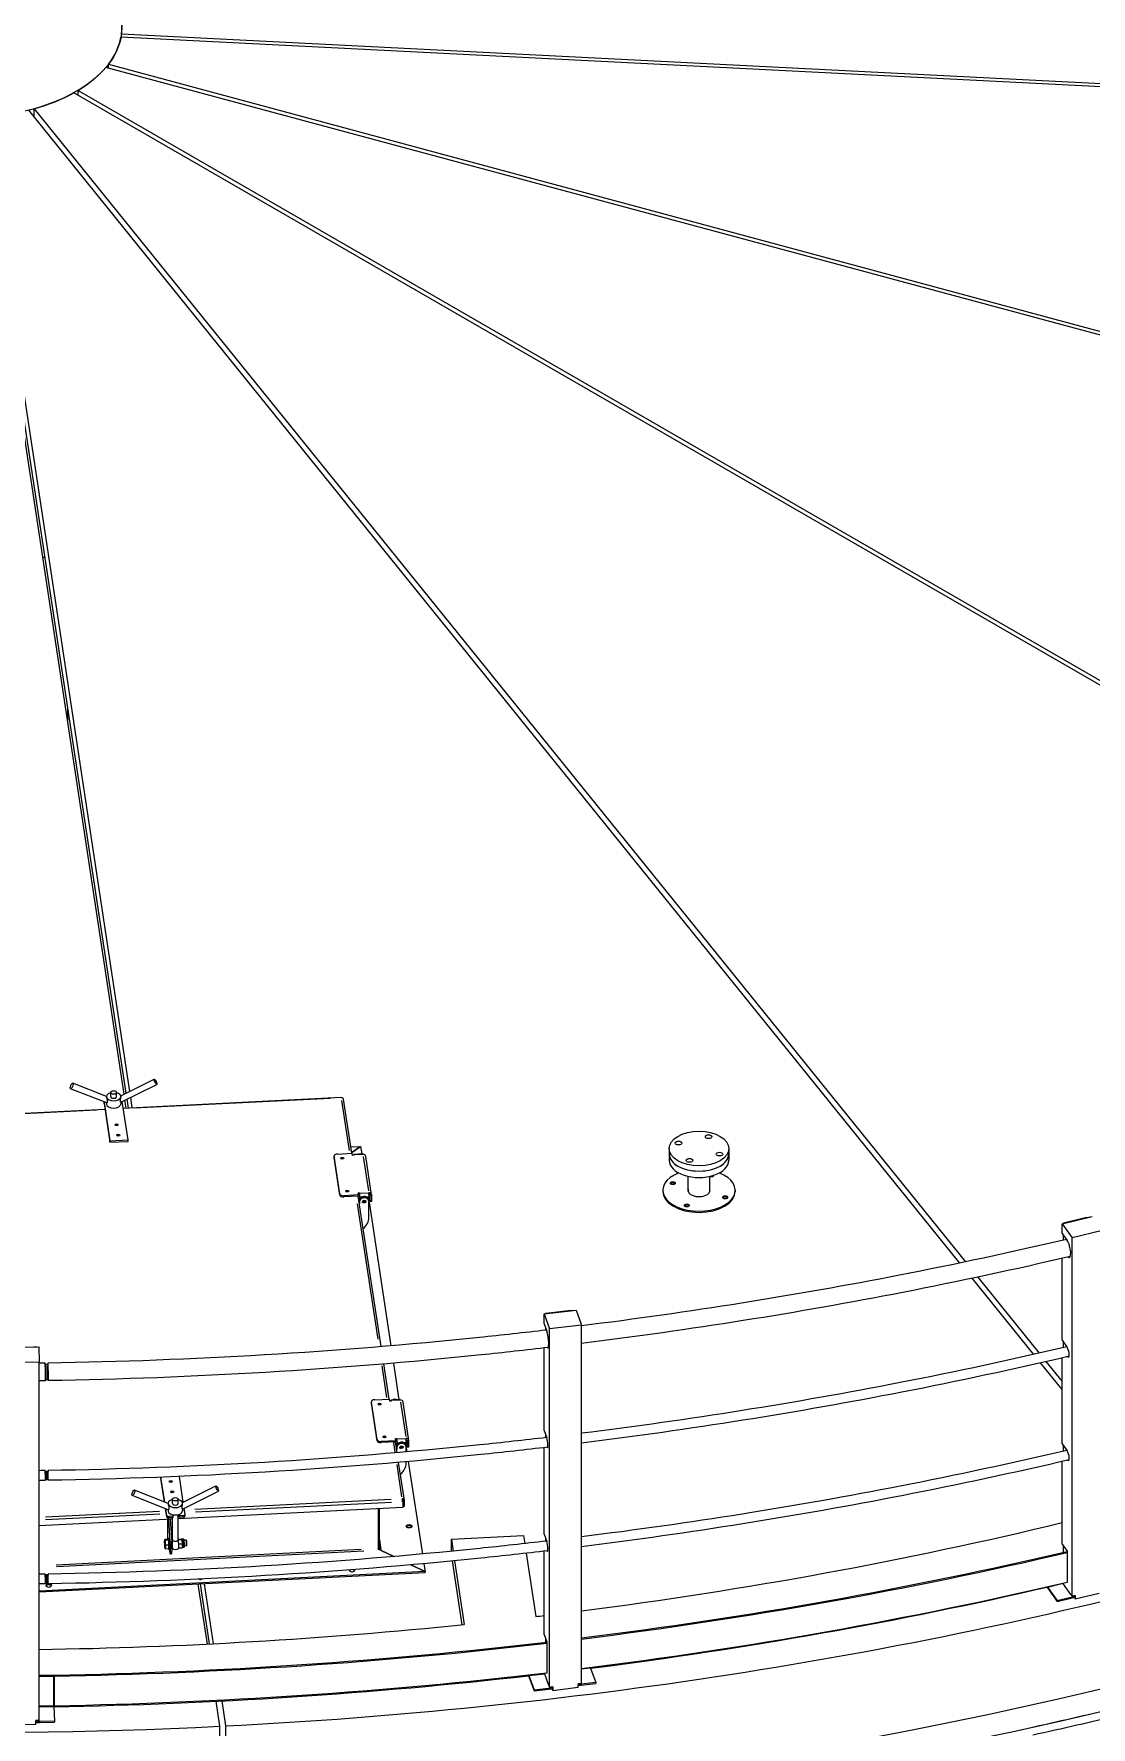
# Model space of a CAD drawing. Header units: millimetres. Extents: x 0 to 89100, y 0 to 63000.
# Drawn here: x 68431 to 70620, y 53858 to 57363 of the extents above; entities that cross this region are included whole.
import ezdxf

# ---------------------------------------------------------------- set-up
doc = ezdxf.new("R2010")
doc.units = ezdxf.units.MM
doc.header["$LTSCALE"] = 150
doc.layers.add('Visible', color=7, linetype='Continuous', lineweight=25)
doc.layers.add('Visible Narrow', color=7, linetype='Continuous', lineweight=18)

msp = doc.modelspace()

# ---------------------------------------------------------------- linework, layer by layer
at = {"layer": 'Visible'}
for p, q in [((74068.12, 57080.22), (68611.64, 57355.84)), ((68612.68, 57355.78), (68612.68, 57362.74)), ((68612.68, 57362.74), (74071.67, 57087)), ((73172.05, 56057.27), (68580.51, 57293.42)), ((68585.58, 57299.7), (73172.05, 56064.92)), ((68585.58, 57292.05), (68585.58, 57299.7)), ((71885.45, 55294.57), (68514.29, 57240.91)), ((68522.77, 57245.81), (71895.19, 55298.75)), ((68522.77, 57236.01), (68522.77, 57245.81)), ((70348.16, 54818.52), (68420.95, 57204.65)), ((68431.83, 57207.58), (70359.48, 54820.89)), ((68431.83, 57191.18), (68431.83, 57207.58)), ((68618.01, 55168.06), (68311.77, 57189)), ((68323.72, 57189.61), (68629.22, 55173.6)), ((68622.31, 55170.19), (68373.75, 56810.5)), ((68501.65, 55935.95), (68501.65, 55966.45)), ((68582.07, 55149.9), (68507.43, 55179.3)), ((68581.44, 55163.04), (68511.83, 55190.46)), ((68590.44, 55162.95), (68590.44, 55171.53)), ((68602.44, 55162.95), (68602.44, 55171.53)), ((68611.15, 55164.66), (68680.59, 55199.03)), ((68611.3, 55151.35), (68685.91, 55188.27)), ((68578.55, 55136.59), (68228.04, 55118.88)), ((68576.7, 55148.89), (68576.7, 55151.96)), ((68576.71, 55151.77), (68588.87, 55071.53)), ((68576.71, 55148.71), (68588.87, 55068.47)), ((68581.44, 55162.95), (68581.44, 55162.74)), ((68581.44, 55150.15), (68581.44, 55147.65)), ((68611.44, 55162.95), (68611.44, 55162.74)), ((68611.44, 55151.42), (68611.44, 55147.65)), ((68626.23, 55073.42), (68614.2, 55152.78)), ((69067.83, 55161.3), (68616.37, 55138.5)), ((68622.44, 55138.81), (68619.9, 55155.6)), ((68627.03, 55139.04), (68624.2, 55157.73)), ((68631.1, 55161.15), (68634.4, 55139.41)), ((69089.46, 55045.57), (69072.51, 55157.48)), ((68588.87, 55071.53), (68626.23, 55073.42)), ((68588.87, 55068.47), (68588.87, 55071.53)), ((68588.87, 55068.47), (68626.23, 55070.36)), ((68626.23, 55070.36), (68626.23, 55073.42)), ((69052.87, 55037.3), (69052.87, 55039.75)), ((69064.67, 54961.73), (69052.9, 55039.37)), ((69064.67, 54959.28), (69052.9, 55036.92)), ((69059.72, 55044.07), (69090.35, 55045.61)), ((69087.48, 55058.69), (69107.6, 55059.71)), ((69107.6, 55059.71), (69089.24, 55047.07)), ((69089.24, 55047.07), (69107.6, 55059.71)), ((69091.01, 55041.3), (69090.35, 55045.61)), ((69093.99, 55041.45), (69091.01, 55041.3)), ((69112.24, 55044.35), (69093.56, 55043.41)), ((69093.86, 55042.31), (69093.99, 55041.45)), ((69107.6, 55059.71), (69109.94, 55044.23)), ((69130.5, 54959.88), (69118.47, 55039.26)), ((69746.25, 55055.48), (69746.25, 55044.46)), ((69746.25, 55044.46), (69746.25, 55031.29)), ((69870, 55055.48), (69870, 55044.46)), ((69870, 55044.46), (69870, 55031.29)), ((69785.51, 54967.14), (69785.51, 54998.04)), ((69830.73, 54967.14), (69830.73, 54998.04)), ((69103.42, 54959.34), (69072.79, 54957.79)), ((69103.42, 54956.89), (69072.79, 54955.34)), ((69102.77, 54963.65), (69105.76, 54963.8)), ((69103.42, 54959.34), (69102.77, 54963.65)), ((69150.09, 54645.46), (69102.91, 54956.86)), ((69105.76, 54961.35), (69103.14, 54961.22)), ((69103.42, 54956.89), (69103.42, 54959.34)), ((69105.76, 54963.8), (69105.89, 54962.94)), ((69105.76, 54961.35), (69105.76, 54963.8)), ((69105.89, 54960.49), (69105.76, 54961.35)), ((69125.27, 54961.4), (69127.56, 54946.28)), ((69127.56, 54946.28), (69127.56, 54959.14)), ((69130.55, 54946.43), (69130.55, 54959.29)), ((69733.12, 54969.13), (69733.12, 54966.68)), ((69883.12, 54969.13), (69883.12, 54966.68)), ((69104.92, 54947.78), (69104.92, 54943.58)), ((69105.31, 54945.19), (69105.31, 54940.99)), ((69106.15, 54951.72), (69106.15, 54956.32)), ((69106.41, 54954.59), (69106.41, 54952.1)), ((69124.27, 54949.73), (69124.66, 54947.14)), ((69124.74, 54912.8), (69124.74, 54946.17)), ((69124.74, 54942.66), (69125.09, 54942.68)), ((69125.09, 54942.68), (69125.09, 54955.53)), ((69125.09, 54944.27), (69170.12, 54647.15)), ((69127.56, 54946.28), (69130.55, 54946.43)), ((70559.63, 54899.87), (70622.02, 54914.74)), ((70559.63, 54899.87), (70580.53, 54870.65)), ((70559.63, 54879.66), (70559.63, 54899.87)), ((70567.91, 54902.35), (70561.67, 54900.86)), ((70561.98, 54900.43), (70561.67, 54900.86)), ((70561.67, 54900.86), (70561.67, 54900.35)), ((70610.89, 54912.59), (70567.91, 54902.35)), ((70610.89, 54912.59), (70617.12, 54914.08)), ((70617.43, 54913.65), (70617.12, 54914.08)), ((70559.63, 54879.66), (70570.08, 54865.05)), ((70561.67, 54876.82), (70561.67, 54865.82)), ((70642.92, 54885.53), (70580.53, 54870.65)), ((70580.53, 54129.07), (70580.53, 54870.65)), ((70559.63, 54658.59), (70559.63, 54828.14)), ((70501, 54629.27), (70373.72, 54786.87)), ((70385.02, 54789.27), (70512.19, 54631.82)), ((69487.44, 54713.09), (69553.52, 54721.05)), ((69487.44, 54713.09), (69498.62, 54682.15)), ((69487.44, 54692.88), (69487.44, 54713.09)), ((69496.96, 54714.61), (69490.35, 54713.82)), ((69490.48, 54713.46), (69490.35, 54713.82)), ((69490.35, 54713.82), (69490.35, 54713.44)), ((69542.48, 54720.09), (69496.96, 54714.61)), ((69542.48, 54720.09), (69549.08, 54720.89)), ((69549.21, 54720.53), (69549.08, 54720.89)), ((69553.52, 54721.05), (69564.7, 54690.1)), ((69487.44, 54692.88), (69493.03, 54677.41)), ((69490.35, 54684.84), (69490.35, 54679.47)), ((69564.7, 54690.1), (69498.62, 54682.15)), ((69498.62, 53940.56), (69498.62, 54682.15)), ((69564.7, 53948.52), (69564.7, 54690.1)), ((68373.92, 54644.03), (68441.4, 54644.79)), ((68430.83, 54645), (68437.58, 54645.08)), ((68437.59, 54644.75), (68437.58, 54645.08)), ((68441.4, 54644.79), (68442.48, 54613.19)), ((69487.44, 54471.82), (69487.44, 54642.66)), ((70559.63, 54658.59), (70570.08, 54643.99)), ((70561.67, 54655.75), (70561.67, 54643.25)), ((68442.48, 54613.19), (68374.99, 54612.43)), ((68442.48, 53871.61), (68442.48, 54613.19)), ((68454.87, 54608.49), (68455.4, 54608.5)), ((68455.4, 54608.5), (68456.13, 54608.94)), ((68460.65, 54608.58), (68459.9, 54609)), ((68460.65, 54608.58), (68460.71, 54608.58)), ((69166.53, 54536.99), (69155.53, 54609.57)), ((69175.56, 54611.25), (69187.01, 54535.65)), ((70559.63, 54556.68), (70515.12, 54611.79)), ((70526.3, 54614.35), (70559.63, 54573.08)), ((70559.63, 54444.26), (70559.63, 54622.05)), ((68455.35, 54577.74), (68455.89, 54577.75)), ((68455.89, 54577.75), (68456.64, 54577.33)), ((68461.15, 54577.84), (68460.41, 54577.39)), ((68461.14, 54577.84), (68461.22, 54577.84)), ((69136.79, 54535.49), (69167.42, 54537.03)), ((69168.07, 54532.72), (69167.42, 54537.03)), ((69129.94, 54528.72), (69129.94, 54531.17)), ((69141.73, 54453.15), (69129.97, 54530.79)), ((69141.73, 54450.7), (69129.97, 54528.35)), ((69171.06, 54532.87), (69168.07, 54532.72)), ((69189.31, 54535.77), (69170.63, 54534.83)), ((69170.93, 54533.73), (69171.06, 54532.87)), ((69207.57, 54451.31), (69195.54, 54530.68)), ((69487.44, 54471.82), (69493.03, 54456.34)), ((69180.49, 54450.76), (69149.86, 54449.21)), ((69180.49, 54448.31), (69149.86, 54446.76)), ((69179.84, 54455.07), (69182.83, 54455.22)), ((69180.49, 54450.76), (69179.84, 54455.07)), ((69183.37, 54425.9), (69179.97, 54448.28)), ((69182.83, 54452.78), (69180.21, 54452.64)), ((69180.49, 54448.31), (69180.49, 54450.76)), ((69181.99, 54439.2), (69181.99, 54435)), ((69182.38, 54436.61), (69182.38, 54432.41)), ((69182.83, 54455.22), (69182.96, 54454.36)), ((69182.83, 54452.78), (69182.83, 54455.22)), ((69182.96, 54451.91), (69182.83, 54452.78)), ((69183.22, 54443.14), (69183.22, 54447.74)), ((69183.48, 54446.01), (69183.48, 54443.52)), ((69201.34, 54441.15), (69201.73, 54438.56)), ((69201.8, 54427.5), (69201.8, 54437.59)), ((69201.8, 54434.08), (69202.16, 54434.1)), ((69202.16, 54434.1), (69202.16, 54446.96)), ((69202.16, 54435.69), (69203.38, 54427.64)), ((69202.33, 54452.82), (69204.63, 54437.7)), ((69204.63, 54437.7), (69204.63, 54450.56)), ((69204.63, 54437.7), (69207.61, 54437.85)), ((69207.61, 54437.85), (69207.61, 54450.71)), ((69487.44, 54257.49), (69487.44, 54436.41)), ((69490.35, 54463.77), (69490.35, 54457.06)), ((70559.63, 54444.26), (70570.08, 54429.66)), ((70561.67, 54441.42), (70561.67, 54428.92)), ((69198.27, 54327.54), (69186.4, 54405.91)), ((69201.8, 54404.22), (69201.8, 54407.25)), ((69206.41, 54407.66), (69235.42, 54216.19)), ((70559.63, 54236.67), (70559.63, 54407.72)), ((68454.91, 54386.66), (68455.52, 54386.67)), ((68455.16, 54370.91), (68455.77, 54370.92)), ((68455.52, 54386.67), (68456.82, 54387.33)), ((68455.77, 54370.92), (68457.1, 54370.3)), ((68460.77, 54386.75), (68459.44, 54387.37)), ((68461.02, 54371), (68459.71, 54370.35)), ((68460.77, 54386.75), (68460.81, 54386.75)), ((68461.02, 54371), (68461.07, 54371)), ((68694.24, 54375.2), (68694.24, 54373.11)), ((68701.7, 54323.91), (68694.24, 54373.11)), ((68702.19, 54323.71), (68694.39, 54375.2)), ((68731.8, 54376.72), (68739.91, 54323.21)), ((68709.66, 54307.88), (68635.03, 54337.28)), ((68709.04, 54321.02), (68639.43, 54348.44)), ((68718.04, 54320.93), (68718.04, 54329.5)), ((68730.04, 54320.93), (68730.04, 54329.5)), ((68738.74, 54322.64), (68808.18, 54357)), ((68738.9, 54309.32), (68813.5, 54346.25)), ((69194.04, 54328.7), (69194.51, 54325.59)), ((69196.06, 54326.98), (69198.3, 54327.09)), ((69196.06, 54326.98), (69196.12, 54326.6)), ((69196.12, 54326.6), (69198.36, 54326.71)), ((69196.12, 54326.6), (69196.12, 54314.96)), ((69198.36, 54326.71), (69198.3, 54327.09)), ((69198.36, 54315.08), (69198.36, 54326.71)), ((68706.4, 54292.88), (68703.78, 54310.19)), ((68706.4, 54295.94), (68704.27, 54310)), ((68709.04, 54320.93), (68709.04, 54320.72)), ((68709.04, 54308.12), (68709.04, 54305.62)), ((68718.68, 54294.39), (68710.46, 54293.97)), ((68718.68, 54291.32), (68710.46, 54290.91)), ((68718.04, 54246.13), (68718.04, 54291.29)), ((68718.19, 54297.65), (68718.68, 54294.39)), ((68718.68, 54294.39), (68718.68, 54291.32)), ((69194.87, 54312.67), (68730.04, 54289.19)), ((68730.04, 54246.13), (68730.04, 54297.68)), ((68732.13, 54292), (68731.22, 54298.02)), ((68732.13, 54295.07), (68731.66, 54298.16)), ((68740.35, 54295.48), (68732.13, 54295.07)), ((68732.13, 54295.07), (68732.13, 54292)), ((68740.35, 54292.42), (68732.13, 54292)), ((68739.04, 54320.93), (68739.04, 54320.72)), ((68739.04, 54309.39), (68739.04, 54305.62)), ((68741.8, 54310.76), (68743.76, 54297.83)), ((68743.77, 54297.64), (68743.77, 54294.58)), ((69143.71, 54310.09), (69143.71, 54227.68)), ((69146.43, 54229.56), (69146.43, 54310.23)), ((69194.19, 54325.58), (69194.67, 54325.6)), ((69194.21, 54324.27), (69194.87, 54324.31)), ((69194.67, 54325.6), (69194.87, 54324.31)), ((69194.87, 54324.31), (69194.87, 54312.67)), ((69194.87, 54323.21), (69196.12, 54314.96)), ((69196.12, 54314.96), (69198.36, 54315.08)), ((68718.04, 54288.59), (68442.48, 54274.67)), ((68707.75, 54288.07), (68707.75, 54246.22)), ((68713.69, 54241.49), (68710.63, 54288.21)), ((68713.62, 54288.36), (68716.68, 54241.64)), ((69487.44, 54257.49), (69493.03, 54242.01)), ((68702.19, 54245.07), (68702.37, 54245.66)), ((68709.04, 54246.28), (68702.51, 54245.95)), ((68703.05, 54228.06), (68703.05, 54228.05)), ((68709.82, 54244.7), (68703.29, 54244.37)), ((68703.96, 54227.24), (68710.49, 54227.57)), ((68704.02, 54235.02), (68710.55, 54235.35)), ((68709.04, 54246.28), (68709.82, 54244.7)), ((68709.77, 54245.62), (68709.38, 54245.6)), ((68711.89, 54248.3), (68709.65, 54248.19)), ((68709.82, 54244.7), (68710.55, 54235.35)), ((68710.55, 54235.35), (68710.49, 54227.57)), ((68710.65, 54228.28), (68710.5, 54228.27)), ((68713.02, 54225.83), (68710.78, 54225.71)), ((68711.27, 54225.74), (68712.75, 54218.21)), ((68717.38, 54243.32), (68716.58, 54243.28)), ((68717.99, 54231.33), (68717.18, 54231.29)), ((68730.25, 54247.09), (68736.99, 54247.43)), ((68730.87, 54246.18), (68737.74, 54246.53)), ((68731.63, 54237.09), (68738.5, 54237.44)), ((68731.63, 54228.9), (68738.5, 54229.25)), ((68740.56, 54247.18), (68737.82, 54247.04)), ((68737.92, 54246.88), (68737.9, 54246.92)), ((68738.78, 54229.86), (68738.67, 54229.48)), ((68741.44, 54229.83), (68738.73, 54229.69)), ((68746.52, 54244.79), (68742.35, 54244.58)), ((68747.13, 54232.81), (68742.95, 54232.6)), ((68747.33, 54244.07), (68746.55, 54244.78)), ((68747.86, 54233.61), (68747.16, 54232.82)), ((69149.95, 54223.81), (69176.44, 54210.97)), ((69176.44, 54210.97), (69149.95, 54223.81)), ((69295.55, 54246.87), (69444.98, 54254.42)), ((69295.55, 54246.87), (69299.28, 54222.23)), ((69295.55, 54221.86), (69295.55, 54246.87)), ((69444.98, 54254.42), (69447.49, 54237.81)), ((69487.44, 54049.89), (69487.44, 54222.08)), ((69490.35, 54249.44), (69490.35, 54242.73)), ((70559.63, 54236.67), (70570.23, 54221.86)), ((70561.67, 54233.82), (70561.67, 54219.66)), ((70570.23, 54221.86), (70570.23, 54157.56)), ((68716.5, 54216.24), (68713.51, 54216.09)), ((69211.87, 54193.81), (69240.95, 54179.72)), ((69240.95, 54179.72), (69211.87, 54193.81)), ((69238.45, 54196.21), (69240.95, 54179.72)), ((69297.46, 54201.78), (69317.45, 54069.9)), ((69302.31, 54202.25), (69322.29, 54070.39)), ((69450.52, 54217.85), (69470.38, 54086.8)), ((69240.95, 54179.72), (68442.48, 54139.39)), ((69240.95, 54177.27), (68442.48, 54136.94)), ((68455.52, 54172.34), (68454.91, 54172.33)), ((68455.77, 54156.59), (68455.16, 54156.58)), ((68455.52, 54172.34), (68456.82, 54173)), ((68455.77, 54156.59), (68457.1, 54155.97)), ((68460.77, 54172.42), (68459.44, 54173.04)), ((68461.02, 54156.67), (68459.71, 54156.02)), ((68460.81, 54172.42), (68460.77, 54172.42)), ((68461.07, 54156.67), (68461.02, 54156.67)), ((68790.48, 54029.91), (68771.74, 54153.57)), ((68775.85, 54163.65), (68775.85, 54164.34)), ((68794.33, 54035.03), (68776.33, 54153.8)), ((68783.69, 54154.18), (68802.43, 54030.51)), ((69240.95, 54177.27), (69240.95, 54179.72)), ((69240.95, 54177.27), (69240.95, 54179.72)), ((70529.09, 54147.83), (70561.57, 54155.58)), ((70577.96, 54132.67), (70561.27, 54155.99)), ((70570.23, 54157.56), (70569.9, 54158.01)), ((70529.09, 54147.83), (70549.13, 54119.82)), ((70529.09, 54146), (70529.09, 54147.83)), ((70529.09, 54146), (70549.13, 54117.98)), ((70549.13, 54119.82), (70577.55, 54126.59)), ((70549.13, 54117.98), (70577.55, 54124.76)), ((70549.13, 54119.82), (70549.13, 54117.98)), ((70577.55, 54126.59), (70581.71, 54127.59)), ((70577.55, 54124.76), (70583.79, 54126.24)), ((70577.96, 54132.67), (70580.53, 54129.07)), ((70586.77, 54130.56), (70580.53, 54129.07)), ((70580.63, 54129.09), (70581.71, 54127.59)), ((70581.71, 54129.35), (70581.71, 54127.59)), ((70583.79, 54129.85), (70583.79, 54126.24)), ((70585.91, 54130.35), (70585.91, 54124.41)), ((70586.77, 54123.21), (70585.91, 54124.41)), ((70586.77, 54123.21), (70636.68, 54135.11)), ((70586.77, 54130.56), (70586.77, 54123.21)), ((69487.44, 54049.89), (69493.11, 54034.21)), ((68794.6, 54030.11), (68794.33, 54035.03)), ((68794.48, 54032.24), (68794.48, 54030.11)), ((69490.35, 54041.85), (69490.35, 54033.53)), ((69493.11, 54034.21), (69493.11, 53969.91)), ((69583.59, 53979.79), (69564.7, 53977.51)), ((69583.59, 53979.79), (69594.31, 53950.11)), ((68472.68, 53963.49), (68472.57, 53965.66)), ((68472.68, 53902.26), (68472.68, 53963.49)), ((68473.55, 53904.44), (68473.55, 53965.67)), ((68473.55, 53965.67), (68473.66, 53963.51)), ((68473.66, 53963.51), (68473.66, 53902.27)), ((69455.84, 53964.4), (69488.59, 53968.35)), ((69455.84, 53964.4), (69466.56, 53934.73)), ((69455.84, 53962.57), (69455.84, 53964.4)), ((69455.84, 53962.57), (69466.56, 53932.89)), ((69497.24, 53944.38), (69488.05, 53969.82)), ((69493.11, 53969.91), (69492.94, 53970.39)), ((69497.24, 53944.38), (69498.62, 53940.56)), ((69505.23, 53941.36), (69498.62, 53940.56)), ((69500.38, 53940.78), (69501.07, 53938.89)), ((69501.07, 53940.86), (69501.07, 53938.89)), ((69503.27, 53941.12), (69503.27, 53937.31)), ((69504.77, 53941.3), (69504.77, 53935.28)), ((69505.23, 53941.36), (69505.23, 53934.01)), ((69505.23, 53934.01), (69558.09, 53940.38)), ((69564.7, 53948.52), (69558.09, 53947.73)), ((69558.09, 53940.38), (69558.09, 53947.73)), ((69558.09, 53943.92), (69564.21, 53944.65)), ((69559.8, 53947.93), (69559.8, 53945.96)), ((69559.8, 53945.96), (69564.21, 53946.49)), ((69594.31, 53950.11), (69564.21, 53946.49)), ((69564.21, 53944.65), (69594.31, 53948.28)), ((69594.31, 53950.11), (69594.31, 53948.28)), ((68816.28, 53859.66), (68808.43, 53911.42)), ((68820.39, 53912.03), (68828.23, 53860.26)), ((69466.56, 53934.73), (69496.66, 53938.36)), ((69466.56, 53932.89), (69496.66, 53936.52)), ((69466.56, 53934.73), (69466.56, 53932.89)), ((69496.66, 53938.36), (69501.07, 53938.89)), ((69496.66, 53936.52), (69503.27, 53937.31)), ((69505.23, 53934.01), (69504.77, 53935.28)), ((68442.48, 53871.61), (68435.73, 53871.53)), ((68435.73, 53864.18), (68435.73, 53871.53)), ((68436.23, 53871.54), (68436.36, 53867.65)), ((68436.36, 53871.54), (68436.36, 53867.65)), ((68438.61, 53871.56), (68438.61, 53869.52)), ((68472.82, 53900.22), (68442.48, 53899.88)), ((68472.82, 53900.22), (68473.85, 53869.91)), ((68473.66, 53902.27), (68473.55, 53904.44)), ((68381.74, 53863.57), (68435.73, 53864.18)), ((68436.36, 53867.65), (68443.11, 53867.73)), ((68438.61, 53869.52), (68443.11, 53869.57)), ((68473.85, 53869.91), (68443.11, 53869.57)), ((68443.11, 53867.73), (68473.85, 53868.08)), ((68473.85, 53869.91), (68473.85, 53868.08)), ((68816.28, 53679.01), (68816.28, 53859.66)), ((68828.23, 53860.26), (68828.23, 53679.61))]:
    msp.add_line(p, q, dxfattribs=at)
for start, end in [(120, 125.07296), (240.71033, 305.07296)]:
    msp.add_arc((68724.04, 54237.65), 12, start, end, dxfattribs=at)
for centre, major_axis, ratio, start_param, end_param in [((68289.52, 57194.93), (-6187.5, 0), 0.5773503, 6.0962024, 9.6168762), ((68289.52, 57375.58), (323.93, 0), 0.5773503, 6.2144424, 6.5264612), ((68289.52, 57375.58), (323.93, 0), 0.5773503, 5.8653765, 6.1773953), ((68289.52, 57375.58), (-323.93, 0), 0.5773503, 2.374718, 2.6867368), ((68289.52, 57375.58), (-323.93, 0), 0.5773503, 2.0256522, 2.337671), ((68289.52, 57194.93), (6112.5, 0), 0.5773503, 4.532673, 6.2831853), ((68289.52, 56701.97), (-750, 0), 0.5773503, 1.785994, 1.7921865), ((68596.44, 55162.95), (15, 0), 0.5773503, 1.9823132, 7.4424648), ((68580.45, 55151.96), (-3.75, 0), 0.5773503, 6.2569732, 6.3704518), ((68580.45, 55148.89), (-3.75, 0), 0.5773503, 0, 0.0872665), ((68596.44, 55147.65), (15, 0), 0.5773503, 3.1415927, 6.2831853), ((69068.06, 55156.81), (-0.23, 4.49), 0.0711624, 5.6659072, 6.2831853), ((69068.06, 55156.81), (4.45, 0.67), 0.8133896, 0, 1.448158), ((68602.65, 55101.77), (3.38, 0), 0.5773503, 0.9037852, 2.2378075), ((68602.65, 55101.77), (-3.38, 0), 0.5773503, 4.0453778, 5.3794001), ((68605.92, 55080.2), (3.38, 0), 0.5773503, 0.9037852, 2.2378075), ((68605.92, 55080.2), (-3.38, 0), 0.5773503, 4.0453778, 5.3794001), ((69060.37, 55039.75), (-7.5, 0), 0.5773503, 4.7996554, 6.3704518), ((69060.37, 55037.3), (-7.5, 0), 0.5773503, 0, 0.0872665), ((69069.72, 55032.78), (3.38, 0), 0.5773503, 0.6796738, 2.4619188), ((69069.72, 55032.78), (-3.38, 0), 0.5773503, 3.8212665, 5.6035115), ((69093.86, 55037.41), (-0.3, 5.99), 0.0711624, 5.6659072, 7.1187587), ((69112.54, 55038.36), (-0.3, 5.99), 0.0711624, 5.6659072, 6.2831853), ((69112.54, 55038.36), (5.93, 0.9), 0.8133896, 0, 1.448158), ((69808.12, 55044.46), (-61.87, 0), 0.5773503, 0, 3.1415927), ((69808.12, 55044.46), (61.88, 0), 0.5773503, 3.1415927, 6.2831853), ((69808.12, 55031.29), (-61.87, 0), 0.5773503, 0, 3.1415927), ((69808.12, 54969.13), (-75, 0), 0.5773503, 5.3059382, 10.402025), ((69833.48, 55000.53), (5.25, 0), 0.5773503, 4.16228, 6.1858257), ((69833.48, 54998.08), (-5.25, 0), 0.5773503, 3.5575447, 3.7871654), ((69072.14, 54962.11), (-7.5, 0), 0.5773503, 0.0872665, 1.6580628), ((69072.14, 54959.66), (-7.5, 0), 0.5773503, 0.0872665, 1.6580628), ((69079.98, 54965.05), (3.38, 0), 0.5773503, 0.6796738, 2.4619188), ((69079.98, 54965.05), (-3.38, 0), 0.5773503, 3.8212665, 5.6035115), ((69103.3, 54963.86), (-6, 0), 0.5773503, 1.5646401, 2.0103919), ((69114.63, 54948.27), (9.64, 1.46), 0.8133896, 0, 3.0189544), ((69105.89, 54958.04), (0.3, -5.99), 0.0711624, 0.9535182, 2.5243145), ((69105.89, 54958.04), (-0.15, 3), 0.0711624, 4.0951109, 5.6659072), ((69124.57, 54958.99), (5.93, 0.9), 0.8133896, 6.160547, 7.7313434), ((69124.57, 54958.99), (-0.3, 5.99), 0.0711624, 4.0951109, 5.6659072), ((69124.57, 54958.99), (2.97, 0.45), 0.8133896, 6.160547, 7.6419634), ((69808.12, 54966.68), (75, 0), 0.5773503, 3.1415927, 6.2831853), ((69753.74, 54981.32), (-5.25, 0), 0.5773503, 3.5575447, 5.8672332), ((69808.12, 54969.13), (22.87, 0), 0.5773503, 2.9899521, 6.4348258), ((69808.12, 54966.68), (-22.87, 0), 0.5773503, 6.1315448, 6.1903166), ((69808.12, 54966.68), (22.87, 0), 0.5773503, 0.0928688, 0.1516405), ((69115.02, 54945.68), (9.64, 1.46), 0.8133896, 6.160547, 9.3021397), ((69114.63, 54948.27), (-3.34, -0.51), 0.8133896, 0.4969949, 2.6445977), ((69114.63, 54948.27), (3.34, 0.51), 0.8133896, 3.6385876, 5.7861904), ((69114.37, 54950), (3.34, 0.51), 0.8133896, 4.060013, 5.364765), ((69782.76, 54935.29), (-5.25, 0), 0.5773503, 3.5575447, 5.8672332), ((69862.5, 54952.04), (-5.25, 0), 0.5773503, 3.5575447, 5.8672332), ((69087.38, 54910.91), (37.08, 5.62), 0.8133896, 5.3471152, 6.160547), ((70570.08, 54849.13), (4.52, -18.97), 0.3116689, 5.8947216, 8.7717236), ((70572.16, 54849.63), (4.52, -18.97), 0.3116689, 5.8957925, 6.106378), ((70574.12, 54849.16), (-4.52, 18.97), 0.3116689, 2.6453394, 2.7389993), ((69493.03, 54661.49), (2.33, -19.36), 0.166711, 5.8955824, 8.7992264), ((69495.24, 54661.75), (2.33, -19.36), 0.166711, 5.8965818, 5.9349719), ((70570.08, 54634.8), (2.61, -10.94), 0.3116689, 5.8121208, 8.7717236), ((68454.9, 54593.11), (0.29, -18.11), 0.0222963, 0, 3.1415927), ((68455.65, 54593.12), (-0.25, 15.37), 0.0227512, 3.1415927, 6.2831853), ((68460.89, 54593.21), (0.3, -18.11), 0.0231049, 5.7393792, 9.9681023), ((68460.89, 54593.21), (-0.26, 15.67), 0.0231049, 2.9582895, 6.4650102), ((68460.89, 54593.21), (-0.25, 15.37), 0.0227512, 3.1547953, 6.2699827), ((70572.16, 54635.3), (2.61, -10.94), 0.3116689, 5.8136378, 5.9733815), ((69178.23, 54528.55), (-9.64, -1.46), 0.8133896, 4.0096281, 5.1698733), ((69137.44, 54531.17), (-7.5, 0), 0.5773503, 4.7996554, 6.3704518), ((69137.44, 54528.72), (-7.5, 0), 0.5773503, 0, 0.0872665), ((69146.78, 54524.2), (3.38, 0), 0.5773503, 0.6796738, 2.4619188), ((69146.78, 54524.2), (-3.38, 0), 0.5773503, 3.8212665, 5.6035115), ((69178.23, 54528.55), (-9.64, -1.46), 0.8133896, 5.5260044, 5.532051), ((69170.93, 54528.83), (-0.3, 5.99), 0.0711624, 5.6659072, 7.1187587), ((69189.61, 54529.78), (-0.3, 5.99), 0.0711624, 5.6659072, 6.2831853), ((69189.61, 54529.78), (5.93, 0.9), 0.8133896, 0, 1.448158), ((69149.21, 54453.53), (-7.5, 0), 0.5773503, 0.0872665, 1.6580628), ((69149.21, 54451.08), (-7.5, 0), 0.5773503, 0.0872665, 1.6580628), ((69157.05, 54456.47), (3.38, 0), 0.5773503, 0.6796738, 2.4619188), ((69157.05, 54456.47), (-3.38, 0), 0.5773503, 3.8212665, 5.6035115), ((69191.7, 54439.69), (9.64, 1.46), 0.8133896, 0, 3.0189544), ((69192.09, 54437.1), (9.64, 1.46), 0.8133896, 6.160547, 9.3021397), ((69182.96, 54449.46), (0.3, -5.99), 0.0711624, 0.9535182, 2.5243145), ((69182.96, 54449.46), (-0.15, 3), 0.0711624, 4.0951109, 5.6659072), ((69191.7, 54439.69), (-3.34, -0.51), 0.8133896, 0.4969949, 2.6445977), ((69191.7, 54439.69), (3.34, 0.51), 0.8133896, 3.6385876, 5.7861904), ((69191.44, 54441.42), (3.34, 0.51), 0.8133896, 4.060013, 5.364765), ((69201.64, 54450.41), (5.93, 0.9), 0.8133896, 6.160547, 7.7313434), ((69201.64, 54450.41), (-0.3, 5.99), 0.0711624, 4.0951109, 5.6659072), ((69201.64, 54450.41), (2.97, 0.45), 0.8133896, 6.160547, 7.6419634), ((69493.03, 54447.16), (1.35, -11.17), 0.166711, 5.8130965, 8.7992264), ((69164.45, 54402.33), (37.08, 5.62), 0.8133896, 5.3471152, 6.160547), ((70570.08, 54420.47), (2.61, -10.94), 0.3116689, 5.8121208, 8.7717236), ((70572.16, 54420.97), (2.61, -10.94), 0.3116689, 5.8136378, 5.9733815), ((68454.9, 54378.78), (0.16, -10.09), 0.0222963, 0, 3.1415927), ((68455.65, 54378.79), (-0.13, 7.87), 0.0227512, 3.1415927, 6.2831853), ((68460.89, 54378.88), (0.16, -10.09), 0.0231049, 5.6191484, 10.088498), ((68460.89, 54378.88), (-0.13, 8.1), 0.0231049, 2.9160083, 6.5077492), ((68460.89, 54378.88), (-0.13, 7.87), 0.0227512, 3.1526058, 6.2721722), ((68714.56, 54363.27), (3.38, 0), 0.5773503, 0.9037852, 2.2378075), ((68714.56, 54363.27), (-3.38, 0), 0.5773503, 4.0453778, 5.3794001), ((68724.04, 54320.93), (15, 0), 0.5773503, 1.9823132, 7.4424648), ((68717.83, 54341.7), (3.38, 0), 0.5773503, 0.9037852, 2.2378075), ((68717.83, 54341.7), (-3.38, 0), 0.5773503, 4.0453778, 5.3794001), ((69193.82, 54326.86), (4.45, 0.67), 0.8133896, 6.160547, 7.7313434), ((69193.82, 54326.86), (0.23, -4.49), 0.0711624, 0.9535182, 2.5243145), ((69193.82, 54326.86), (2.22, 0.34), 0.8133896, 6.160547, 7.6419634), ((68710.14, 54296.13), (-3.75, 0), 0.5773503, 0.0872665, 1.6580628), ((68710.14, 54293.07), (-3.75, 0), 0.5773503, 0.0872665, 1.6580628), ((68724.04, 54305.62), (15, 0), 0.5773503, 3.1415927, 6.2831853), ((68740.02, 54297.64), (3.75, 0), 0.5773503, 4.7996554, 6.3704518), ((68740.02, 54294.58), (3.75, 0), 0.5773503, 4.7996554, 6.2831853), ((69207.89, 54271.23), (6, 0), 0.5773503, 0.3613671, 2.7802255), ((68289.52, 57408.04), (5872.5, 0), 0.5773503, 4.9312777, 5.1092957), ((68289.52, 53591.12), (-6315, 0), 0.5773503, 6.1038739, 8.3379225), ((68710.21, 54236.95), (0.57, -11.24), 0.0711624, 5.6987036, 10.0833942), ((68710.21, 54236.95), (0.44, -8.67), 0.0711624, 0, 3.1415927), ((68712.45, 54237.06), (0.57, -11.24), 0.0711624, 0, 3.1415927), ((68712.45, 54237.06), (1.06, -20.97), 0.0711624, 5.8261419, 8.0628829), ((68715.44, 54237.21), (1.06, -20.97), 0.0711624, 0, 1.7796976), ((68717.68, 54237.33), (-0.51, 10.15), 0.0711624, 2.2020644, 7.2227136), ((68717.68, 54237.33), (-0.3, 5.99), 0.0711624, 3.1415927, 6.2831853), ((68724.04, 54246.13), (6, 0), 0.5773503, 3.1415927, 6.2831853), ((68730.39, 54237.97), (0.51, -10.15), 0.0711624, 0.044751, 2.9312931), ((68738.23, 54238.36), (-0.44, 8.68), 0.0711624, 5.1423084, 6.085894), ((68738.23, 54238.36), (-0.44, 8.68), 0.0711624, 4.0951109, 5.1423084), ((68738.23, 54238.36), (0.44, -8.68), 0.0711624, 0.1972913, 0.9535182), ((68746.82, 54238.8), (0.3, -5.99), 0.0711624, 0, 3.1415927), ((68747.57, 54238.84), (0.26, -5.24), 0.0711624, 0.0714039, 3.0701888), ((69493.03, 54232.83), (1.35, -11.17), 0.166711, 5.8130965, 8.7992264), ((68289.52, 57458.25), (6052.12, 0), 0.5773503, 4.9246802, 5.0987762), ((68289.52, 57458.25), (6055.87, 0), 0.5773503, 4.9245467, 5.0985243), ((68454.9, 54164.45), (0.16, -10.09), 0.0222963, 0, 3.1415927), ((68455.65, 54164.46), (0.13, -7.87), 0.0227512, 0, 3.1415927), ((68462.28, 54151.26), (6, 0), 0.5773503, 1.784137, 7.5080686), ((68462.28, 54148.81), (6, 0), 0.5773503, 0.3613671, 2.7802255), ((68460.89, 54164.55), (0.16, -10.09), 0.0231049, 5.6191484, 10.088498), ((68460.89, 54164.55), (-0.13, 8.1), 0.0231049, 2.9160083, 6.5077492), ((68460.89, 54164.55), (0.13, -7.87), 0.0227512, 0.0110131, 3.1305795), ((68776.08, 54167.11), (-6, 0), 0.5773503, 0.99536, 2.3070599), ((68289.52, 57375.58), (6112.5, 0), 0.5773503, 4.800637, 5.1477397), ((69089.88, 54182.96), (6, 0), 0.5773503, 3.0597858, 6.6297657), ((69089.88, 54180.51), (-6, 0), 0.5773503, 5.2646735, 5.9218182), ((69089.88, 54180.51), (6, 0), 0.5773503, 0.3613671, 1.2831007), ((68289.52, 57397.02), (6055.87, 0), 0.5773503, 4.9245467, 5.0985243), ((68289.52, 57375.58), (6022.5, 0), 0.5773503, 4.9289558, 5.0937953), ((68289.52, 57408.04), (5872.5, 0), 0.5773503, 4.9148526, 4.9178202), ((68289.52, 57408.04), (5872.5, 0), 0.5773503, 4.738439, 4.8891747), ((68289.52, 57458.25), (6052.12, 0), 0.5773503, 4.7428019, 4.9125949), ((68289.52, 57458.25), (6055.87, 0), 0.5773503, 4.7428019, 4.9124693), ((68289.52, 53603.37), (-6245.17, 0), 0.5773503, 6.1828271, 8.3344441), ((68289.52, 57458.25), (6052.12, 0), 0.5773503, 4.7376656, 4.7426396), ((68289.52, 57458.25), (6055.87, 0), 0.5773503, 4.73765, 4.7426396), ((68289.52, 57375.58), (6022.5, 0), 0.5773503, 4.7428317, 4.9072817), ((68289.52, 57397.02), (6055.87, 0), 0.5773503, 4.7428019, 4.9124693), ((68289.52, 57408.04), (6022.5, 0), 0.5773503, 4.7428073, 4.7429516), ((68289.52, 57375.58), (6112.5, 0), 0.5773503, 4.5326779, 4.7986738), ((68289.52, 57397.02), (6055.87, 0), 0.5773503, 4.73765, 4.7426396), ((68289.52, 57194.93), (6187.5, 0), 0.5773503, 5.0759321, 5.1074026), ((68289.52, 57194.93), (-6213.75, 0), 0.5773503, 1.9343292, 1.9658202)]:
    msp.add_ellipse(centre, major_axis=major_axis, ratio=ratio, start_param=start_param, end_param=end_param, dxfattribs=at)
for centre, major_axis, ratio in [((68289.52, 57375.58), (-323.89, 0), 0.5773503), ((68509.63, 55184.88), (-2.2, -5.58), 0.3377699), ((68596.44, 55171.53), (6, 0), 0.5773503), ((68683.25, 55193.65), (2.66, -5.38), 0.2126557), ((68602.65, 55104.83), (3.38, 0), 0.5773503), ((68605.92, 55083.26), (3.38, 0), 0.5773503), ((69808.12, 55055.48), (-61.88, 0), 0.5773503), ((69765.64, 55066.92), (6.75, 0), 0.5773503), ((69827.93, 55080.01), (6.75, 0), 0.5773503), ((69069.72, 55035.22), (-3.38, 0), 0.5773503), ((69788.31, 55030.95), (-6.75, 0), 0.5773503), ((69850.61, 55044.04), (-6.75, 0), 0.5773503), ((69079.98, 54967.5), (-3.38, 0), 0.5773503), ((69753.74, 54983.77), (5.25, 0), 0.5773503), ((69862.5, 54954.49), (-5.25, 0), 0.5773503), ((69115.02, 54945.68), (3.34, 0.51), 0.8133896), ((69782.76, 54937.74), (5.25, 0), 0.5773503), ((69146.78, 54526.65), (-3.38, 0), 0.5773503), ((69157.05, 54458.92), (-3.38, 0), 0.5773503), ((69192.09, 54437.1), (3.34, 0.51), 0.8133896), ((68714.56, 54366.33), (-3.38, 0), 0.5773503), ((68637.23, 54342.86), (-2.2, -5.58), 0.3377699), ((68717.83, 54344.76), (-3.38, 0), 0.5773503), ((68724.04, 54329.5), (6, 0), 0.5773503), ((68810.84, 54351.63), (2.66, -5.38), 0.2126557), ((69207.89, 54273.68), (6, 0), 0.5773503), ((68702.74, 54236.57), (0.44, -8.67), 0.0711624)]:
    msp.add_ellipse(centre, major_axis=major_axis, ratio=ratio, dxfattribs=at)
for points, knots in [([(68581.44, 55162.74), (68581.44, 55162.73), (68581.44, 55162.72), (68581.44, 55162.57), (68581.46, 55162.38), (68581.53, 55161.91), (68581.58, 55161.63), (68581.72, 55160.98), (68581.8, 55160.62), (68582.07, 55159.48), (68582.29, 55158.63), (68582.68, 55156.96), (68582.89, 55156.03), (68583.18, 55154.22), (68583.27, 55153.36), (68583.27, 55151.97), (68583.19, 55151.34), (68582.9, 55150.39), (68582.68, 55150.08), (68582.34, 55149.87), (68582.2, 55149.85), (68582.07, 55149.9)], [1.192566, 1.192566, 1.192566, 1.192566, 1.2040053, 1.2040053, 1.3676178, 1.3676178, 1.5312304, 1.5312304, 1.6948429, 1.6948429, 2.0220679, 2.0220679, 2.3786518, 2.3786518, 2.7352357, 2.7352357, 3.0571869, 3.0571869, 3.3791381, 3.3791381, 3.576635, 3.576635, 3.576635, 3.576635]), ([(68610.66, 55154.01), (68610.66, 55154.74), (68610.72, 55155.61), (68610.9, 55157.44), (68611.03, 55158.4), (68611.24, 55160.09), (68611.35, 55160.96), (68611.42, 55162.09), (68611.44, 55162.43), (68611.44, 55162.74)], [0, 0, 0, 0, 0.3565839, 0.3565839, 0.7131678, 0.7131678, 1.0403928, 1.0403928, 1.192566, 1.192566, 1.192566, 1.192566]), ([(68611.3, 55151.35), (68611.25, 55151.33), (68611.2, 55151.34), (68611.03, 55151.51), (68610.89, 55151.81), (68610.71, 55152.73), (68610.66, 55153.36), (68610.66, 55154.01)], [4.42919421, 4.42919421, 4.42919421, 4.42919421, 4.58087166, 4.58087166, 4.90282284, 4.90282284, 5.22477402, 5.22477402, 5.22477402, 5.22477402]), ([(70568.4, 54867.4), (70454.56, 54840.65), (70339.29, 54815.9), (70007.11, 54751.17), (69787.27, 54716.18), (69564.7, 54688.45)], [4.7256836, 4.7256836, 4.7256836, 4.7256836, 4.78669239, 4.78669239, 4.89968481, 4.89968481, 4.89968481, 4.89968481]), ([(70576.5, 54832.09), (70462.26, 54805.25), (70346.6, 54780.42), (70011.76, 54715.17), (69789.6, 54679.86), (69564.7, 54651.94)], [4.72571748, 4.72571748, 4.72571748, 4.72571748, 4.78669239, 4.78669239, 4.90043986, 4.90043986, 4.90043986, 4.90043986]), ([(69492.21, 54679.68), (69446.07, 54674.28), (69399.82, 54669.18), (69058.69, 54633.97), (68759.96, 54616.21), (68460.6, 54611.32)], [4.91193577, 4.91193577, 4.91193577, 4.91193577, 4.9352992, 4.9352992, 5.08390601, 5.08390601, 5.08390601, 5.08390601]), ([(69496.41, 54643.7), (69450.11, 54638.28), (69403.7, 54633.16), (69061.35, 54597.83), (68761.59, 54580.01), (68461.19, 54575.1)], [4.911939, 4.911939, 4.911939, 4.911939, 4.9352992, 4.9352992, 5.08390601, 5.08390601, 5.08390601, 5.08390601]), ([(70569.33, 54645.04), (70455.67, 54618.35), (70340.61, 54593.65), (70008.14, 54528.86), (69787.79, 54493.8), (69564.7, 54466.03)], [4.72584646, 4.72584646, 4.72584646, 4.72584646, 4.78669239, 4.78669239, 4.89985256, 4.89985256, 4.89985256, 4.89985256]), ([(68456.13, 54608.94), (68456.32, 54609.05), (68456.53, 54609.16), (68457.02, 54609.34), (68457.29, 54609.41), (68457.86, 54609.48), (68458.15, 54609.49), (68458.73, 54609.43), (68459, 54609.37), (68459.49, 54609.21), (68459.71, 54609.11), (68459.9, 54609)], [4.083523531, 4.083523531, 4.083523531, 4.083523531, 4.088804593, 4.088804593, 4.094085654, 4.094085654, 4.099366715, 4.099366715, 4.104647776, 4.104647776, 4.109928837, 4.109928837, 4.109928837, 4.109928837]), ([(70573.95, 54625.41), (70460.04, 54598.65), (70344.73, 54573.9), (70010.73, 54508.81), (69789.09, 54473.57), (69564.7, 54445.7)], [4.7258443, 4.7258443, 4.7258443, 4.7258443, 4.78669239, 4.78669239, 4.90027307, 4.90027307, 4.90027307, 4.90027307]), ([(68460.41, 54577.39), (68460.22, 54577.28), (68460.01, 54577.17), (68459.52, 54577), (68459.25, 54576.93), (68458.68, 54576.85), (68458.38, 54576.85), (68457.81, 54576.9), (68457.54, 54576.96), (68457.05, 54577.13), (68456.83, 54577.23), (68456.64, 54577.33)], [0.941930878, 0.941930878, 0.941930878, 0.941930878, 0.947211939, 0.947211939, 0.952493, 0.952493, 0.957774061, 0.957774061, 0.963055122, 0.963055122, 0.968336183, 0.968336183, 0.968336183, 0.968336183]), ([(69492.68, 54457.33), (69446.66, 54451.94), (69400.53, 54446.86), (69059.28, 54411.63), (68760.32, 54393.86), (68460.73, 54388.96)], [4.91201476, 4.91201476, 4.91201476, 4.91201476, 4.9352992, 4.9352992, 5.08390601, 5.08390601, 5.08390601, 5.08390601]), ([(69495.07, 54437.3), (69448.94, 54431.89), (69402.71, 54426.8), (69060.76, 54391.5), (68761.23, 54373.7), (68461.06, 54368.79)], [4.91200641, 4.91200641, 4.91200641, 4.91200641, 4.9352992, 4.9352992, 5.08390601, 5.08390601, 5.08390601, 5.08390601]), ([(70569.33, 54430.71), (70455.67, 54404.02), (70340.61, 54379.32), (70008.14, 54314.53), (69787.79, 54279.47), (69564.7, 54251.7)], [4.72584646, 4.72584646, 4.72584646, 4.72584646, 4.78669239, 4.78669239, 4.89985256, 4.89985256, 4.89985256, 4.89985256]), ([(70573.95, 54411.07), (70460.04, 54384.32), (70344.73, 54359.57), (70010.73, 54294.48), (69789.09, 54259.24), (69564.7, 54231.37)], [4.7258443, 4.7258443, 4.7258443, 4.7258443, 4.78669239, 4.78669239, 4.90027307, 4.90027307, 4.90027307, 4.90027307]), ([(68456.82, 54387.33), (68456.96, 54387.4), (68457.12, 54387.46), (68457.46, 54387.57), (68457.65, 54387.61), (68458.03, 54387.65), (68458.23, 54387.65), (68458.61, 54387.62), (68458.79, 54387.59), (68459.14, 54387.49), (68459.3, 54387.43), (68459.44, 54387.37)], [4.085713062, 4.085713062, 4.085713062, 4.085713062, 4.090118311, 4.090118311, 4.09452356, 4.09452356, 4.098928808, 4.098928808, 4.103334057, 4.103334057, 4.107739306, 4.107739306, 4.107739306, 4.107739306]), ([(68459.71, 54370.35), (68459.57, 54370.27), (68459.42, 54370.21), (68459.08, 54370.1), (68458.89, 54370.06), (68458.51, 54370.02), (68458.31, 54370.02), (68457.93, 54370.05), (68457.74, 54370.08), (68457.4, 54370.18), (68457.24, 54370.24), (68457.1, 54370.3)], [0.944120409, 0.944120409, 0.944120409, 0.944120409, 0.948525658, 0.948525658, 0.952930906, 0.952930906, 0.957336155, 0.957336155, 0.961741403, 0.961741403, 0.966146652, 0.966146652, 0.966146652, 0.966146652]), ([(68709.04, 54320.72), (68709.04, 54320.71), (68709.04, 54320.7), (68709.04, 54320.55), (68709.06, 54320.36), (68709.13, 54319.89), (68709.18, 54319.6), (68709.32, 54318.96), (68709.4, 54318.6), (68709.67, 54317.46), (68709.88, 54316.6), (68710.28, 54314.94), (68710.48, 54314), (68710.78, 54312.2), (68710.86, 54311.33), (68710.86, 54309.95), (68710.79, 54309.32), (68710.5, 54308.37), (68710.28, 54308.05), (68709.93, 54307.84), (68709.79, 54307.83), (68709.66, 54307.88)], [1.192566, 1.192566, 1.192566, 1.192566, 1.2040053, 1.2040053, 1.3676178, 1.3676178, 1.5312304, 1.5312304, 1.6948429, 1.6948429, 2.0220679, 2.0220679, 2.3786518, 2.3786518, 2.7352357, 2.7352357, 3.0571869, 3.0571869, 3.3791381, 3.3791381, 3.576635, 3.576635, 3.576635, 3.576635]), ([(68738.25, 54311.99), (68738.25, 54312.72), (68738.31, 54313.59), (68738.5, 54315.42), (68738.63, 54316.37), (68738.84, 54318.07), (68738.94, 54318.94), (68739.02, 54320.07), (68739.04, 54320.41), (68739.04, 54320.72)], [0, 0, 0, 0, 0.3565839, 0.3565839, 0.7131678, 0.7131678, 1.0403928, 1.0403928, 1.192566, 1.192566, 1.192566, 1.192566]), ([(68738.9, 54309.32), (68738.85, 54309.3), (68738.8, 54309.32), (68738.63, 54309.48), (68738.49, 54309.78), (68738.3, 54310.71), (68738.25, 54311.33), (68738.25, 54311.99)], [4.42919421, 4.42919421, 4.42919421, 4.42919421, 4.58087166, 4.58087166, 4.90282284, 4.90282284, 5.22477402, 5.22477402, 5.22477402, 5.22477402]), ([(69492.68, 54243), (69446.66, 54237.61), (69400.53, 54232.53), (69059.28, 54197.3), (68760.32, 54179.53), (68460.73, 54174.63)], [4.91201476, 4.91201476, 4.91201476, 4.91201476, 4.9352992, 4.9352992, 5.08390601, 5.08390601, 5.08390601, 5.08390601]), ([(69495.07, 54222.97), (69448.94, 54217.56), (69402.71, 54212.47), (69060.76, 54177.17), (68761.23, 54159.37), (68461.06, 54154.46)], [4.91200641, 4.91200641, 4.91200641, 4.91200641, 4.9352992, 4.9352992, 5.08390601, 5.08390601, 5.08390601, 5.08390601]), ([(68741.44, 54229.83), (68741.6, 54229.84), (68741.75, 54229.87), (68742.03, 54229.98), (68742.14, 54230.06), (68742.35, 54230.22), (68742.43, 54230.31), (68742.56, 54230.49), (68742.61, 54230.57), (68742.7, 54230.76), (68742.73, 54230.85), (68742.83, 54231.2), (68742.86, 54231.4), (68742.95, 54232.21), (68742.98, 54232.94), (68742.99, 54234.49), (68742.98, 54235.22), (68742.95, 54236.75), (68742.92, 54237.56), (68742.84, 54239.17), (68742.79, 54239.97), (68742.68, 54241.51), (68742.62, 54242.25), (68742.48, 54243.58), (68742.41, 54244.18), (68742.25, 54245.21), (68742.18, 54245.62), (68742.02, 54246.13), (68741.98, 54246.26), (68741.82, 54246.52), (68741.78, 54246.59), (68741.64, 54246.76), (68741.53, 54246.88), (68741.21, 54247.07), (68741.04, 54247.14), (68740.75, 54247.18), (68740.66, 54247.19), (68740.56, 54247.18)], [5.3296671, 5.3296671, 5.3296671, 5.3296671, 5.3540076, 5.3540076, 5.3807517, 5.3807517, 5.4139495, 5.4139495, 5.4575536, 5.4575536, 5.5287029, 5.5287029, 5.7458613, 5.7458613, 6.2103232, 6.2103232, 6.5430853, 6.5430853, 6.8687399, 6.8687399, 7.1928953, 7.1928953, 7.5180057, 7.5180057, 7.8482383, 7.8482383, 8.2043303, 8.2043303, 8.337795, 8.337795, 8.3761785, 8.3761785, 8.4244899, 8.4244899, 8.4565234, 8.4565234, 8.4712597, 8.4712597, 8.4712597, 8.4712597]), ([(69143.7, 54227.92), (69143.88, 54227.4), (69144.12, 54226.9), (69144.46, 54226.33), (69144.52, 54226.23), (69144.59, 54226.13)], [0.13234113, 0.13234113, 0.13234113, 0.13234113, 0.27672696, 0.27672696, 0.30863772, 0.30863772, 0.30863772, 0.30863772]), ([(69149.95, 54223.81), (69149.46, 54223.98), (69148.89, 54224.17), (69147.87, 54224.52), (69147.43, 54224.67), (69146.22, 54225.14), (69145.46, 54225.48), (69144.75, 54225.99), (69144.63, 54226.09), (69144.03, 54226.62), (69143.71, 54227.15), (69143.71, 54227.68)], [-1, -1, -1, -1, -0.7795377, -0.7795377, -0.6226663, -0.6226663, -0.3366342, -0.3366342, -0.276727, -0.276727, 0, 0, 0, 0]), ([(69143.94, 54227.09), (69144, 54226.94), (69144.06, 54226.83), (69144.2, 54226.58), (69144.27, 54226.47), (69144.4, 54226.3), (69144.46, 54226.24), (69144.51, 54226.19)], [0, 0, 0, 0, 0.1084499, 0.1084499, 0.2743808, 0.2743808, 0.41045004, 0.41045004, 0.41045004, 0.41045004]), ([(69149.95, 54223.81), (69149.57, 54224.05), (69149.22, 54224.39), (69148.66, 54225.06), (69148.44, 54225.36), (69147.83, 54226.25), (69147.46, 54226.86), (69147.07, 54227.59), (69147.01, 54227.72), (69146.66, 54228.43), (69146.43, 54229.02), (69146.43, 54229.56)], [-1, -1, -1, -1, -0.7795377, -0.7795377, -0.6226663, -0.6226663, -0.3366342, -0.3366342, -0.276727, -0.276727, 0, 0, 0, 0]), ([(68459.44, 54173.04), (68459.3, 54173.1), (68459.14, 54173.16), (68458.79, 54173.26), (68458.61, 54173.29), (68458.23, 54173.32), (68458.03, 54173.32), (68457.65, 54173.28), (68457.46, 54173.24), (68457.12, 54173.13), (68456.96, 54173.07), (68456.82, 54173)], [3.746242328, 3.746242328, 3.746242328, 3.746242328, 3.750647577, 3.750647577, 3.755052826, 3.755052826, 3.759458074, 3.759458074, 3.763863323, 3.763863323, 3.768268571, 3.768268571, 3.768268571, 3.768268571]), ([(68457.1, 54155.97), (68457.24, 54155.91), (68457.4, 54155.85), (68457.74, 54155.75), (68457.93, 54155.72), (68458.31, 54155.69), (68458.51, 54155.69), (68458.89, 54155.73), (68459.08, 54155.77), (68459.42, 54155.88), (68459.57, 54155.94), (68459.71, 54156.02)], [0.604649675, 0.604649675, 0.604649675, 0.604649675, 0.609054923, 0.609054923, 0.613460172, 0.613460172, 0.617865421, 0.617865421, 0.622270669, 0.622270669, 0.626675918, 0.626675918, 0.626675918, 0.626675918])]:
    msp.add_open_spline(points, degree=3, knots=knots, dxfattribs=at)
for points in [[(68454.61, 54611.22), (68450.57, 54611.16), (68446.52, 54611.1), (68442.48, 54611.04)], [(68455.18, 54575), (68450.95, 54574.93), (68446.71, 54574.87), (68442.48, 54574.81)], [(68454.74, 54388.87), (68450.65, 54388.8), (68446.56, 54388.74), (68442.48, 54388.68)], [(68455.05, 54368.7), (68450.86, 54368.63), (68446.67, 54368.57), (68442.48, 54368.5)], [(69143.71, 54227.73), (69143.77, 54227.51), (69143.85, 54227.3), (69143.94, 54227.09)], [(68454.74, 54174.54), (68450.65, 54174.47), (68446.56, 54174.41), (68442.48, 54174.35)], [(68455.05, 54154.36), (68450.86, 54154.3), (68446.67, 54154.24), (68442.48, 54154.17)]]:
    msp.add_open_spline(points, degree=3, dxfattribs=at)
for points, weights in [([(68703.29, 54244.37), (68701.99, 54245.12), (68702.51, 54245.95)], [1, 1.15470053838, 1]), ([(68703.05, 54228.05), (68703.22, 54227.66), (68703.96, 54227.24)], [1.07701434787, 1.08244768075, 1]), ([(68704.02, 54235.02), (68702.74, 54239.65), (68703.29, 54244.37)], [1, 1.15470053838, 1]), ([(68703.96, 54227.24), (68703.08, 54231.08), (68704.02, 54235.02)], [1, 1.15470053838, 1]), ([(68730.87, 54246.18), (68730.57, 54246.28), (68730.37, 54246.37)], [1, 1.01635062732, 1.01861383136]), ([(68730.7, 54243.67), (68730.72, 54244.85), (68730.87, 54246.18)], [1.0189041149, 1.02015692889, 1]), ([(68731.63, 54237.09), (68731.23, 54238.48), (68731.01, 54239.73)], [1, 1.02157092875, 1.01862298965]), ([(68731.18, 54229.06), (68731.37, 54228.98), (68731.63, 54228.9)], [1.0177780221, 1.01420651577, 1]), ([(68731.24, 54234.71), (68731.35, 54235.83), (68731.63, 54237.09)], [1.01870587912, 1.02124749841, 1]), ([(68731.63, 54228.9), (68731.38, 54230), (68731.26, 54231)], [1, 1.01894585085, 1.01897737212]), ([(68736.99, 54247.43), (68737.68, 54247.22), (68737.85, 54247.01)], [1, 1.0379548493, 1]), ([(68737.85, 54247.01), (68738.03, 54246.8), (68737.74, 54246.53)], [1, 1.0379548493, 1]), ([(68737.74, 54246.53), (68738.43, 54244.12), (68738.61, 54242.01)], [1, 1.0379548493, 1]), ([(68738.61, 54242.01), (68738.79, 54239.9), (68738.5, 54237.44)], [1, 1.0379548493, 1]), ([(68738.5, 54237.44), (68738.99, 54235.27), (68738.99, 54233.37)], [1, 1.0379548493, 1]), ([(68738.99, 54233.37), (68738.99, 54231.47), (68738.5, 54229.25)], [1, 1.0379548493, 1]), ([(68738.5, 54229.25), (68738.63, 54229.37), (68738.67, 54229.48)], [1, 1.01755124591, 1.01887024542])]:
    msp.add_rational_spline(points, weights, degree=2, dxfattribs=at)
at = {"layer": 'Visible Narrow'}
for p, q in [((68561.15, 55134.88), (68245.78, 55118.95)), ((68576.71, 55148.86), (68576.71, 55151.61)), ((69045.48, 55159.34), (68639.07, 55138.81)), ((69084.63, 55051.12), (69068.93, 55154.73)), ((69052.9, 55037.05), (69052.9, 55039.25)), ((69093.86, 55041.49), (69093.86, 55042.27)), ((69111.61, 55043.21), (69094.8, 55042.36)), ((69113.14, 55039.29), (69123.97, 54967.85)), ((69064.67, 54961.61), (69064.67, 54959.4)), ((69072.79, 54955.47), (69072.79, 54957.67)), ((69105.89, 54960.61), (69105.89, 54962.82)), ((69106.82, 54962.99), (69123.64, 54963.84)), ((69127.55, 54959.17), (69127.47, 54959.7)), ((69130.4, 54959.28), (69127.71, 54959.14)), ((69143.79, 54660.71), (69101.3, 54941.09)), ((69104.94, 54947.65), (69105.29, 54945.32)), ((69106.17, 54956.23), (69106.4, 54954.68)), ((69106.57, 54954.6), (69109.3, 54954.74)), ((69120.07, 54955.28), (69124.83, 54955.52)), ((70567.92, 54902.33), (70568.2, 54901.94)), ((70611.18, 54912.18), (70610.9, 54912.57)), ((69496.96, 54714.59), (69497.08, 54714.27)), ((69542.6, 54719.75), (69542.48, 54720.08)), ((69162.02, 54540.41), (69152.14, 54605.62)), ((69129.97, 54528.47), (69129.97, 54530.67)), ((69170.93, 54532.91), (69170.93, 54533.69)), ((69188.68, 54534.63), (69171.86, 54533.78)), ((69190.21, 54530.71), (69201.04, 54459.27)), ((69141.73, 54453.03), (69141.73, 54450.82)), ((69149.86, 54446.89), (69149.86, 54449.09)), ((69179.25, 54426.68), (69176.18, 54446.96)), ((69182.01, 54439.07), (69182.36, 54436.74)), ((69182.96, 54452.04), (69182.96, 54454.24)), ((69183.23, 54447.65), (69183.47, 54446.1)), ((69183.63, 54446.02), (69186.37, 54446.16)), ((69183.89, 54454.41), (69200.7, 54455.26)), ((69197.14, 54446.7), (69201.9, 54446.94)), ((69204.62, 54450.59), (69204.54, 54451.12)), ((69207.46, 54450.7), (69204.77, 54450.57)), ((69193.25, 54334.29), (69183.02, 54401.82)), ((68764.84, 54308.87), (69171.24, 54329.4)), ((69196.06, 54327), (69196, 54327.4)), ((68455.58, 54293.25), (68691.34, 54305.16)), ((68692.24, 54298.92), (68455.62, 54286.97)), ((68706.4, 54295.79), (68706.4, 54293.03)), ((68710.46, 54293.82), (68710.46, 54291.06)), ((68740.35, 54295.33), (68740.35, 54292.57)), ((69171.66, 54323.14), (68765.75, 54302.63)), ((68477.54, 54194.03), (69108.65, 54225.91)), ((69114.57, 54222.02), (68477.85, 54189.86)), ((68716.53, 54241.63), (68713.84, 54241.49)), ((69143.84, 54229.43), (69146.3, 54229.55)), ((69146.61, 54245.82), (69149.77, 54224.97)), ((70577.55, 54124.85), (70577.55, 54126.5)), ((69564.21, 53946.4), (69564.21, 53944.74)), ((69496.66, 53936.61), (69496.66, 53938.26)), ((68443.11, 53869.47), (68443.11, 53867.82))]:
    msp.add_line(p, q, dxfattribs=at)
for centre, major_axis, ratio, start_param, end_param in [((68596.44, 55162.95), (-6, 0), 0.5773503, 0, 3.1415927), ((68456.39, 54593.14), (-0.25, 15.8), 0.0227512, 3.2867899, 6.1379881), ((68460.15, 54593.2), (-0.25, 15.8), 0.0227512, 3.3105547, 6.1142233), ((68456.96, 54378.81), (-0.14, 8.51), 0.0227512, 3.2887605, 6.1360175), ((68459.58, 54378.86), (-0.14, 8.51), 0.0227512, 3.3085841, 6.1161939), ((68724.04, 54320.93), (-6, 0), 0.5773503, 0, 3.1415927), ((68741, 54238.5), (0.44, -8.68), 0.0711624, 0.1570796, 2.984513), ((68456.96, 54164.48), (0.14, -8.51), 0.0227512, 0.1471678, 2.9944248), ((68459.58, 54164.53), (0.14, -8.51), 0.0227512, 0.1669914, 2.9746012)]:
    msp.add_ellipse(centre, major_axis=major_axis, ratio=ratio, start_param=start_param, end_param=end_param, dxfattribs=at)

doc.saveas('drawing.dxf')
